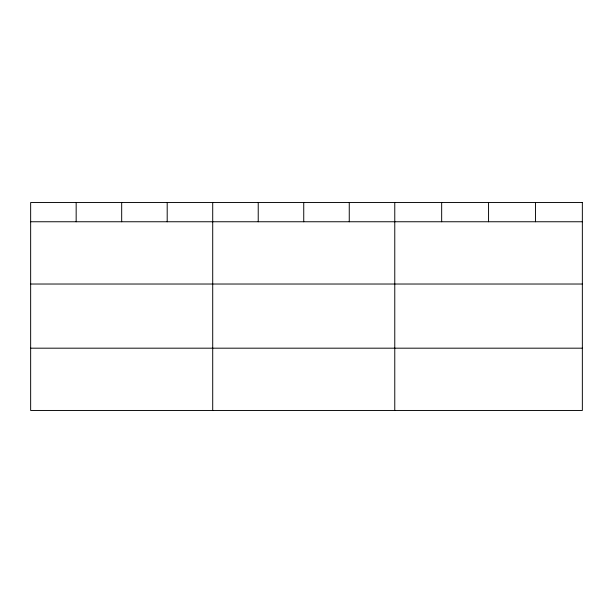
<?xml version="1.0" encoding="UTF-8"?>
<svg xmlns="http://www.w3.org/2000/svg" width="613" height="613" viewBox="0 0 613 613"><rect width="100%" height="100%" fill="white"/><g stroke="black" fill="none" stroke-linecap="round" stroke-linejoin="round"><path stroke-width="0.92" d="M30.65 221.753L582.35 221.753M30.65 284.026L582.35 284.026M30.65 348.184L582.35 348.184M535.455 202.543L535.455 221.753M488.561 202.543L488.561 221.753M441.666 202.543L441.666 221.753M394.772 202.543L394.772 410.457M349.257 202.543L349.257 221.753M303.741 202.543L303.741 221.753M258.226 202.543L258.226 221.753M212.711 202.543L212.711 410.457M167.196 202.543L167.196 221.753M121.681 202.543L121.681 221.753M76.165 202.543L76.165 221.753M582.35 202.543L30.65 202.543L30.65 410.457L582.35 410.457L582.35 202.543"/></g></svg>
